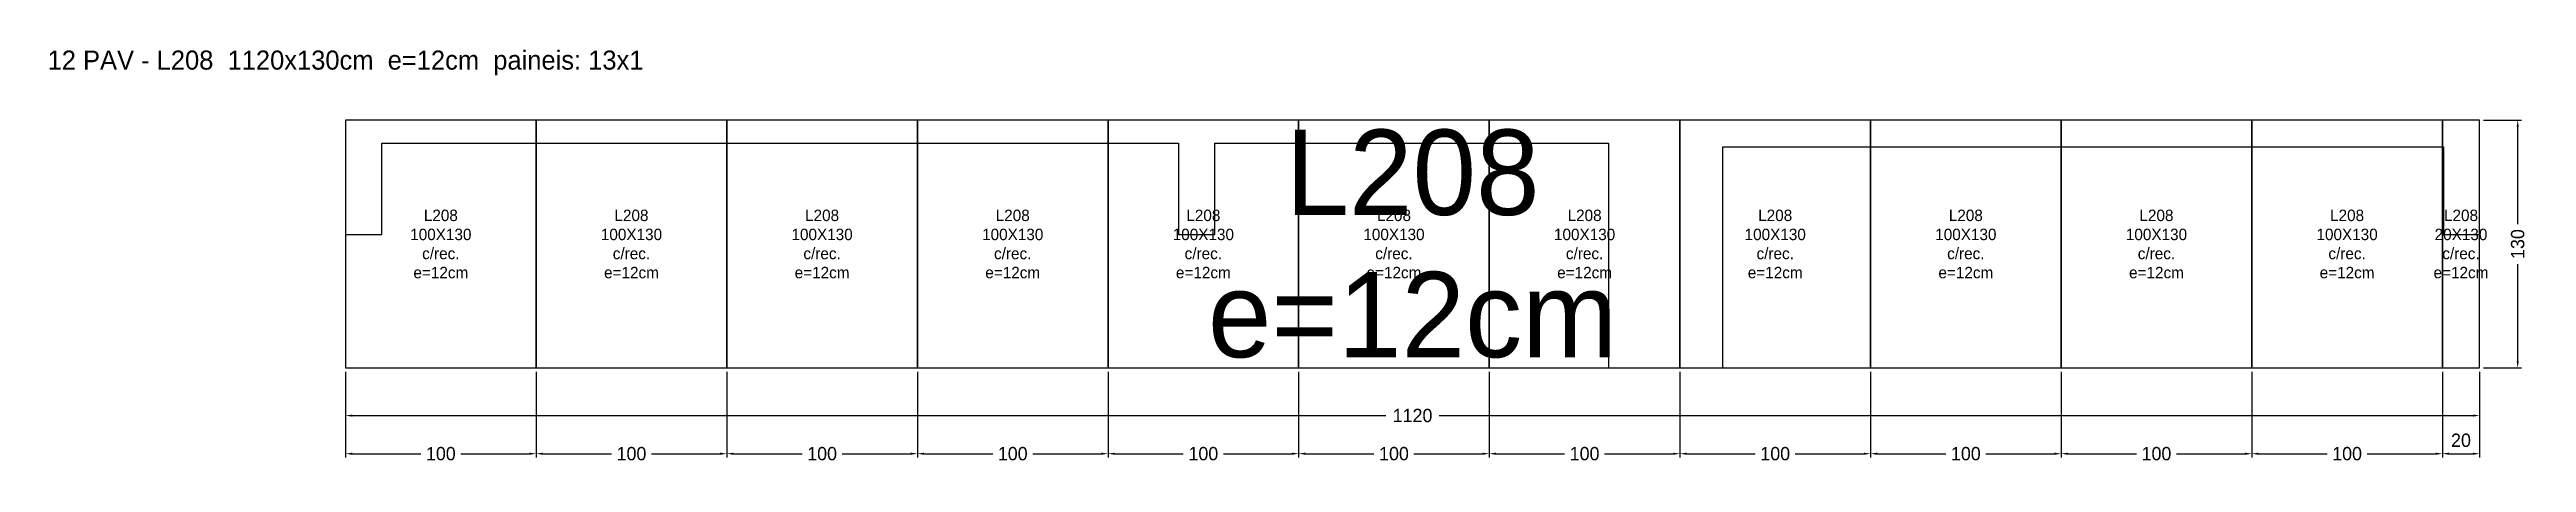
# Model space of a CAD drawing. Header units: metres. Extents: x -155 to 1144, y -50 to 167.
import ezdxf

# ---------------------------------------------------------------- set-up
doc = ezdxf.new("R2010")
doc.units = ezdxf.units.M
for name, color, linetype in [('AUX00', 2, 'Continuous'), ('Contorno', 7, 'Continuous'), ('COTA', 3, 'Continuous'), ('NOMENCLATURA', 2, 'Continuous'), ('Paineis', 3, 'Continuous'), ('Texto Secao', 2, 'Continuous')]:
    doc.layers.add(name, color=color, linetype=linetype)
doc.dimstyles.new('COTA_LJ', dxfattribs={"dimtxt": 7, "dimasz": 3.5, "dimexe": 2, "dimexo": 2, "dimgap": 1.5, "dimtad": 1, "dimdec": 1, "dimcen": 2.5, "dimclrd": 3, "dimclre": 3, "dimclrt": 3, "dimazin": 3, "dimtfac": 1, "dimtmove": 0, "dimatfit": 3})

# ---------------------------------------------------------------- blocks, each defined once
blk = doc.blocks.new('_CLOSEDFILLED')
at = {"color": 0, "linetype": 'BYBLOCK'}
blk.add_solid([(-1, 0.16), (0, 0), (-1, -0.16)], dxfattribs=at)
blk = doc.blocks.new('*D1')
at = {"color": 3}
for p, q in [((0, -2), (0, -27)), ((1119.5, -2), (1119.5, -27)), ((3.5, -25), (545.75, -25)), ((573.75, -25), (1116, -25))]:
    blk.add_line(p, q, dxfattribs=at)
at = {"layer": 'Defpoints'}
for p in [(0, 0), (1119.5, 0), (0, -25)]:
    blk.add_point(p, dxfattribs=at)
at = {"layer": 'COTA', "color": 3, "xscale": 3.5, "yscale": 3.5, "rotation": 180}
blk.add_blockref('_CLOSEDFILLED', (0, -25), dxfattribs=at)
at = {"layer": 'COTA', "color": 3, "xscale": 3.5, "yscale": 3.5}
blk.add_blockref('_CLOSEDFILLED', (1119.5, -25), dxfattribs=at)
at = {"layer": 'COTA', "color": 3, "insert": (559.75, -25), "char_height": 7, "attachment_point": 5}
blk.add_mtext('1120', dxfattribs=at)
blk = doc.blocks.new('*D2')
at = {"color": 3}
for p, q in [((1121.5, 130), (1141.5, 130)), ((1139.5, 75.5), (1139.5, 126.5)), ((1139.5, 3.5), (1139.5, 54.5)), ((1121.5, 0), (1141.5, 0))]:
    blk.add_line(p, q, dxfattribs=at)
at = {"layer": 'Defpoints'}
for p in [(1119.5, 130), (1119.5, 0), (1139.5, 0)]:
    blk.add_point(p, dxfattribs=at)
at = {"layer": 'COTA', "color": 3, "xscale": 3.5, "yscale": 3.5}
for p, rotation in [((1139.5, 130), 90), ((1139.5, 0), 270)]:
    blk.add_blockref('_CLOSEDFILLED', p, dxfattribs=dict(at, rotation=rotation))
at = {"layer": 'COTA', "color": 3, "insert": (1139.5, 65), "char_height": 7, "attachment_point": 5, "rotation": 90}
blk.add_mtext('130', dxfattribs=at)
blk = doc.blocks.new('*D3')
at = {"color": 3}
for p, q in [((0, -2), (0, -47)), ((100, -2), (100, -47)), ((3.5, -45), (39.5, -45)), ((60.5, -45), (96.5, -45))]:
    blk.add_line(p, q, dxfattribs=at)
at = {"layer": 'Defpoints'}
for p in [(0, 0), (100, 0), (0, -45)]:
    blk.add_point(p, dxfattribs=at)
at = {"layer": 'COTA', "color": 3, "xscale": 3.5, "yscale": 3.5, "rotation": 180}
blk.add_blockref('_CLOSEDFILLED', (0, -45), dxfattribs=at)
at = {"layer": 'COTA', "color": 3, "xscale": 3.5, "yscale": 3.5}
blk.add_blockref('_CLOSEDFILLED', (100, -45), dxfattribs=at)
at = {"layer": 'COTA', "color": 3, "insert": (50, -45), "char_height": 7, "attachment_point": 5}
blk.add_mtext('100', dxfattribs=at)
blk = doc.blocks.new('*D4')
at = {"color": 3}
for p, q in [((100, -2), (100, -47)), ((200, -2), (200, -47)), ((103.5, -45), (139.5, -45)), ((160.5, -45), (196.5, -45))]:
    blk.add_line(p, q, dxfattribs=at)
at = {"layer": 'Defpoints'}
for p in [(100, 0), (200, 0), (100, -45)]:
    blk.add_point(p, dxfattribs=at)
at = {"layer": 'COTA', "color": 3, "xscale": 3.5, "yscale": 3.5, "rotation": 180}
blk.add_blockref('_CLOSEDFILLED', (100, -45), dxfattribs=at)
at = {"layer": 'COTA', "color": 3, "xscale": 3.5, "yscale": 3.5}
blk.add_blockref('_CLOSEDFILLED', (200, -45), dxfattribs=at)
at = {"layer": 'COTA', "color": 3, "insert": (150, -45), "char_height": 7, "attachment_point": 5}
blk.add_mtext('100', dxfattribs=at)
blk = doc.blocks.new('*D5')
at = {"color": 3}
for p, q in [((200, -2), (200, -47)), ((300, -2), (300, -47)), ((203.5, -45), (239.5, -45)), ((260.5, -45), (296.5, -45))]:
    blk.add_line(p, q, dxfattribs=at)
at = {"layer": 'Defpoints'}
for p in [(200, 0), (300, 0), (200, -45)]:
    blk.add_point(p, dxfattribs=at)
at = {"layer": 'COTA', "color": 3, "xscale": 3.5, "yscale": 3.5, "rotation": 180}
blk.add_blockref('_CLOSEDFILLED', (200, -45), dxfattribs=at)
at = {"layer": 'COTA', "color": 3, "xscale": 3.5, "yscale": 3.5}
blk.add_blockref('_CLOSEDFILLED', (300, -45), dxfattribs=at)
at = {"layer": 'COTA', "color": 3, "insert": (250, -45), "char_height": 7, "attachment_point": 5}
blk.add_mtext('100', dxfattribs=at)
blk = doc.blocks.new('*D6')
at = {"color": 3}
for p, q in [((300, -2), (300, -47)), ((400, -2), (400, -47)), ((303.5, -45), (339.5, -45)), ((360.5, -45), (396.5, -45))]:
    blk.add_line(p, q, dxfattribs=at)
at = {"layer": 'Defpoints'}
for p in [(300, 0), (400, 0), (300, -45)]:
    blk.add_point(p, dxfattribs=at)
at = {"layer": 'COTA', "color": 3, "xscale": 3.5, "yscale": 3.5, "rotation": 180}
blk.add_blockref('_CLOSEDFILLED', (300, -45), dxfattribs=at)
at = {"layer": 'COTA', "color": 3, "xscale": 3.5, "yscale": 3.5}
blk.add_blockref('_CLOSEDFILLED', (400, -45), dxfattribs=at)
at = {"layer": 'COTA', "color": 3, "insert": (350, -45), "char_height": 7, "attachment_point": 5}
blk.add_mtext('100', dxfattribs=at)
blk = doc.blocks.new('*D7')
at = {"color": 3}
for p, q in [((400, -2), (400, -47)), ((500, -2), (500, -47)), ((403.5, -45), (439.5, -45)), ((460.5, -45), (496.5, -45))]:
    blk.add_line(p, q, dxfattribs=at)
at = {"layer": 'Defpoints'}
for p in [(400, 0), (500, 0), (400, -45)]:
    blk.add_point(p, dxfattribs=at)
at = {"layer": 'COTA', "color": 3, "xscale": 3.5, "yscale": 3.5, "rotation": 180}
blk.add_blockref('_CLOSEDFILLED', (400, -45), dxfattribs=at)
at = {"layer": 'COTA', "color": 3, "xscale": 3.5, "yscale": 3.5}
blk.add_blockref('_CLOSEDFILLED', (500, -45), dxfattribs=at)
at = {"layer": 'COTA', "color": 3, "insert": (450, -45), "char_height": 7, "attachment_point": 5}
blk.add_mtext('100', dxfattribs=at)
blk = doc.blocks.new('*D8')
at = {"color": 3}
for p, q in [((500, -2), (500, -47)), ((600, -2), (600, -47)), ((503.5, -45), (539.5, -45)), ((560.5, -45), (596.5, -45))]:
    blk.add_line(p, q, dxfattribs=at)
at = {"layer": 'Defpoints'}
for p in [(500, 0), (600, 0), (500, -45)]:
    blk.add_point(p, dxfattribs=at)
at = {"layer": 'COTA', "color": 3, "xscale": 3.5, "yscale": 3.5, "rotation": 180}
blk.add_blockref('_CLOSEDFILLED', (500, -45), dxfattribs=at)
at = {"layer": 'COTA', "color": 3, "xscale": 3.5, "yscale": 3.5}
blk.add_blockref('_CLOSEDFILLED', (600, -45), dxfattribs=at)
at = {"layer": 'COTA', "color": 3, "insert": (550, -45), "char_height": 7, "attachment_point": 5}
blk.add_mtext('100', dxfattribs=at)
blk = doc.blocks.new('*D9')
at = {"color": 3}
for p, q in [((600, -2), (600, -47)), ((700, -2), (700, -47)), ((603.5, -45), (639.5, -45)), ((660.5, -45), (696.5, -45))]:
    blk.add_line(p, q, dxfattribs=at)
at = {"layer": 'Defpoints'}
for p in [(600, 0), (700, 0), (600, -45)]:
    blk.add_point(p, dxfattribs=at)
at = {"layer": 'COTA', "color": 3, "xscale": 3.5, "yscale": 3.5, "rotation": 180}
blk.add_blockref('_CLOSEDFILLED', (600, -45), dxfattribs=at)
at = {"layer": 'COTA', "color": 3, "xscale": 3.5, "yscale": 3.5}
blk.add_blockref('_CLOSEDFILLED', (700, -45), dxfattribs=at)
at = {"layer": 'COTA', "color": 3, "insert": (650, -45), "char_height": 7, "attachment_point": 5}
blk.add_mtext('100', dxfattribs=at)
blk = doc.blocks.new('*D10')
at = {"color": 3}
for p, q in [((700, -2), (700, -47)), ((800, -2), (800, -47)), ((703.5, -45), (739.5, -45)), ((760.5, -45), (796.5, -45))]:
    blk.add_line(p, q, dxfattribs=at)
at = {"layer": 'Defpoints'}
for p in [(700, 0), (800, 0), (700, -45)]:
    blk.add_point(p, dxfattribs=at)
at = {"layer": 'COTA', "color": 3, "xscale": 3.5, "yscale": 3.5, "rotation": 180}
blk.add_blockref('_CLOSEDFILLED', (700, -45), dxfattribs=at)
at = {"layer": 'COTA', "color": 3, "xscale": 3.5, "yscale": 3.5}
blk.add_blockref('_CLOSEDFILLED', (800, -45), dxfattribs=at)
at = {"layer": 'COTA', "color": 3, "insert": (750, -45), "char_height": 7, "attachment_point": 5}
blk.add_mtext('100', dxfattribs=at)
blk = doc.blocks.new('*D11')
at = {"color": 3}
for p, q in [((800, -2), (800, -47)), ((900, -2), (900, -47)), ((803.5, -45), (839.5, -45)), ((860.5, -45), (896.5, -45))]:
    blk.add_line(p, q, dxfattribs=at)
at = {"layer": 'Defpoints'}
for p in [(800, 0), (900, 0), (800, -45)]:
    blk.add_point(p, dxfattribs=at)
at = {"layer": 'COTA', "color": 3, "xscale": 3.5, "yscale": 3.5, "rotation": 180}
blk.add_blockref('_CLOSEDFILLED', (800, -45), dxfattribs=at)
at = {"layer": 'COTA', "color": 3, "xscale": 3.5, "yscale": 3.5}
blk.add_blockref('_CLOSEDFILLED', (900, -45), dxfattribs=at)
at = {"layer": 'COTA', "color": 3, "insert": (850, -45), "char_height": 7, "attachment_point": 5}
blk.add_mtext('100', dxfattribs=at)
blk = doc.blocks.new('*D12')
at = {"color": 3}
for p, q in [((900, -2), (900, -47)), ((1000, -2), (1000, -47)), ((903.5, -45), (939.5, -45)), ((960.5, -45), (996.5, -45))]:
    blk.add_line(p, q, dxfattribs=at)
at = {"layer": 'Defpoints'}
for p in [(900, 0), (1000, 0), (900, -45)]:
    blk.add_point(p, dxfattribs=at)
at = {"layer": 'COTA', "color": 3, "xscale": 3.5, "yscale": 3.5, "rotation": 180}
blk.add_blockref('_CLOSEDFILLED', (900, -45), dxfattribs=at)
at = {"layer": 'COTA', "color": 3, "xscale": 3.5, "yscale": 3.5}
blk.add_blockref('_CLOSEDFILLED', (1000, -45), dxfattribs=at)
at = {"layer": 'COTA', "color": 3, "insert": (950, -45), "char_height": 7, "attachment_point": 5}
blk.add_mtext('100', dxfattribs=at)
blk = doc.blocks.new('*D13')
at = {"color": 3}
for p, q in [((1000, -2), (1000, -47)), ((1100, -2), (1100, -47)), ((1003.5, -45), (1039.5, -45)), ((1060.5, -45), (1096.5, -45))]:
    blk.add_line(p, q, dxfattribs=at)
at = {"layer": 'Defpoints'}
for p in [(1000, 0), (1100, 0), (1000, -45)]:
    blk.add_point(p, dxfattribs=at)
at = {"layer": 'COTA', "color": 3, "xscale": 3.5, "yscale": 3.5, "rotation": 180}
blk.add_blockref('_CLOSEDFILLED', (1000, -45), dxfattribs=at)
at = {"layer": 'COTA', "color": 3, "xscale": 3.5, "yscale": 3.5}
blk.add_blockref('_CLOSEDFILLED', (1100, -45), dxfattribs=at)
at = {"layer": 'COTA', "color": 3, "insert": (1050, -45), "char_height": 7, "attachment_point": 5}
blk.add_mtext('100', dxfattribs=at)
blk = doc.blocks.new('*D14')
at = {"color": 3}
for p, q in [((1100, -2), (1100, -47)), ((1119.5, -2), (1119.5, -47)), ((1103.5, -45), (1116, -45))]:
    blk.add_line(p, q, dxfattribs=at)
at = {"layer": 'Defpoints'}
for p in [(1100, 0), (1119.5, 0), (1100, -45)]:
    blk.add_point(p, dxfattribs=at)
at = {"layer": 'COTA', "color": 3, "xscale": 3.5, "yscale": 3.5, "rotation": 180}
blk.add_blockref('_CLOSEDFILLED', (1100, -45), dxfattribs=at)
at = {"layer": 'COTA', "color": 3, "xscale": 3.5, "yscale": 3.5}
blk.add_blockref('_CLOSEDFILLED', (1119.5, -45), dxfattribs=at)
at = {"layer": 'COTA', "color": 3, "insert": (1109.75, -38), "char_height": 7, "attachment_point": 5}
blk.add_mtext('20', dxfattribs=at)

msp = doc.modelspace()

# ---------------------------------------------------------------- linework, layer by layer
at = {"layer": 'Contorno'}
msp.add_lwpolyline([(1119.5, 70), (1119.5, 130), (0, 130), (0, 70), (19, 70), (19, 118), (437, 118), (437, 70), (456, 70), (456, 118), (662.5, 118), (662.5, 0), (722.5, 0), (722.5, 116), (1100.5, 116), (1100.5, 70), (1119.5, 70)], close=True, dxfattribs=at)
at = {"layer": 'Paineis'}
for points in [[(0, 0), (100, 0), (100, 130), (0, 130)], [(100, 0), (200, 0), (200, 130), (100, 130)], [(200, 0), (300, 0), (300, 130), (200, 130)], [(300, 0), (400, 0), (400, 130), (300, 130)], [(400, 0), (500, 0), (500, 130), (400, 130)], [(500, 0), (600, 0), (600, 130), (500, 130)], [(600, 0), (700, 0), (700, 130), (600, 130)], [(700, 0), (800, 0), (800, 130), (700, 130)], [(800, 0), (900, 0), (900, 130), (800, 130)], [(900, 0), (1000, 0), (1000, 130), (900, 130)], [(1000, 0), (1100, 0), (1100, 130), (1000, 130)], [(1100, 0), (1119.5, 0), (1119.5, 130), (1100, 130)]]:
    msp.add_lwpolyline(points, close=True, dxfattribs=at)

# ---------------------------------------------------------------- texts
at = {"layer": 'AUX00', "char_height": 6, "attachment_point": 5}
for s, insert, width in [('\\pxqc;L208^J100X130^Jc/rec.^Je=12cm', (50, 65), 100), ('\\pxqc;L208^J100X130^Jc/rec.^Je=12cm', (150, 65), 100), ('\\pxqc;L208^J100X130^Jc/rec.^Je=12cm', (250, 65), 100), ('\\pxqc;L208^J100X130^Jc/rec.^Je=12cm', (350, 65), 100), ('\\pxqc;L208^J100X130^Jc/rec.^Je=12cm', (450, 65), 100), ('\\pxqc;L208^J100X130^Jc/rec.^Je=12cm', (550, 65), 100), ('\\pxqc;L208^J100X130^Jc/rec.^Je=12cm', (650, 65), 100), ('\\pxqc;L208^J100X130^Jc/rec.^Je=12cm', (750, 65), 100), ('\\pxqc;L208^J100X130^Jc/rec.^Je=12cm', (850, 65), 100), ('\\pxqc;L208^J100X130^Jc/rec.^Je=12cm', (950, 65), 100), ('\\pxqc;L208^J100X130^Jc/rec.^Je=12cm', (1050, 65), 100), ('\\pxqc;L208^J20X130^Jc/rec.^Je=12cm', (1109.75, 65), 19.5)]:
    msp.add_mtext(s, dxfattribs=dict(at, insert=insert, width=width))
at = {"layer": 'NOMENCLATURA', "insert": (0, 160), "char_height": 10, "width": 1139.5, "attachment_point": 5}
msp.add_mtext('12 PAV - L208  1120x130cm  e=12cm  paineis: 13x1', dxfattribs=at)
at = {"layer": 'Texto Secao', "insert": (559.75, 65), "char_height": 44.78, "width": 1119.5, "attachment_point": 5}
msp.add_mtext('L208\\Pe=12cm', dxfattribs=at)

# ---------------------------------------------------------------- dimensions: what is measured, and where the dimension line sits
at = {"layer": 'COTA'}
dim = msp.add_linear_dim(base=(1139.5, 0), p1=(1119.5, 0), p2=(1119.5, 130), angle=90, dimstyle='COTA_LJ', dxfattribs=at)
dim.commit()
dim.dimension.update_dxf_attribs({"geometry": '*D2', "text_midpoint": (1139.5, 65)})
for base, p1, p2, picture, middle in [((0, -25), (0, 0), (1119.5, 0), '*D1', (559.75, -25)), ((0, -45), (0, 0), (100, 0), '*D3', (50, -45)), ((100, -45), (100, 0), (200, 0), '*D4', (150, -45)), ((200, -45), (200, 0), (300, 0), '*D5', (250, -45)), ((300, -45), (300, 0), (400, 0), '*D6', (350, -45)), ((400, -45), (400, 0), (500, 0), '*D7', (450, -45)), ((500, -45), (500, 0), (600, 0), '*D8', (550, -45)), ((600, -45), (600, 0), (700, 0), '*D9', (650, -45)), ((700, -45), (700, 0), (800, 0), '*D10', (750, -45)), ((800, -45), (800, 0), (900, 0), '*D11', (850, -45)), ((900, -45), (900, 0), (1000, 0), '*D12', (950, -45)), ((1000, -45), (1000, 0), (1100, 0), '*D13', (1050, -45)), ((1100, -45), (1100, 0), (1119.5, 0), '*D14', (1109.75, -38))]:
    dim = msp.add_linear_dim(base=base, p1=p1, p2=p2, dimstyle='COTA_LJ', dxfattribs=at)
    dim.commit()
    dim.dimension.update_dxf_attribs({"geometry": picture, "text_midpoint": middle})

doc.saveas('drawing.dxf')
